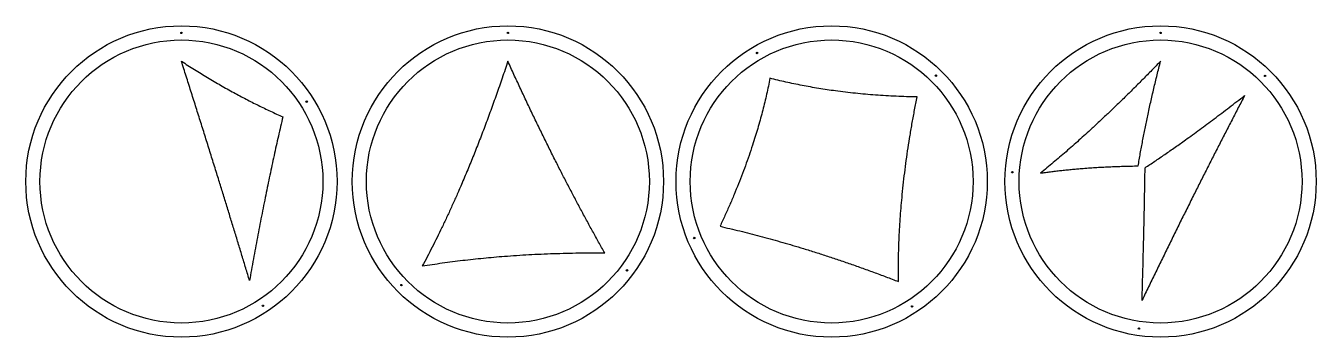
# Model space of a CAD drawing. Header units: millimetres. Extents: x -110 to 802, y -110 to 110.
import ezdxf

# ---------------------------------------------------------------- set-up
doc = ezdxf.new("R2010")
doc.units = ezdxf.units.MM
doc.layers.add('图层01', color=12, linetype='Continuous', true_color=0xc80000)
doc.layers.add('默认', color=18, linetype='Continuous', true_color=0x000000)

msp = doc.modelspace()

# ---------------------------------------------------------------- linework, layer by layer
at = {"layer": '图层01'}
for points in [[(0, 85), (35.58, 61.74), (71.67, 45.69)], [(48.18, -70.03), (25.84, 3.95), (0, 85)], [(230.8, 85), (202.65, 0.24), (170.3, -59.7)], [(299.22, -50.44), (263.37, 12.98), (230.8, 85)], [(692.21, 85), (647.32, 38.52), (607.42, 5.91)], [(676.36, 11.01), (682.44, 47.23), (692.21, 85)], [(416.03, 72.95), (406.73, 23.66), (380.78, -31.67)], [(520.13, 59.74), (463.8, 60.73), (416.03, 72.95)], [(506.87, -70.69), (506.12, -8.88), (520.13, 59.74)], [(751.64, 60.77), (714.98, -9.34), (679.11, -83.98)], [(681.25, 9.73), (712.73, 30.44), (751.64, 60.77)], [(71.67, 45.69), (58.64, -10.22), (48.18, -70.03)], [(607.42, 5.91), (638.12, 10.5), (676.36, 11.01)], [(679.11, -83.98), (680.67, -30.78), (681.25, 9.73)], [(380.78, -31.67), (440.74, -45.14), (506.87, -70.69)], [(170.3, -59.7), (230.22, -49.93), (299.22, -50.44)]]:
    msp.add_open_spline(points, degree=2, dxfattribs=at)
at = {"layer": '默认'}
for centre, radius in [((0, 0), 110), ((230.8, 0), 110), ((459.66, 0), 110), ((692.21, 0), 110), ((0, 105), 0.5), ((230.8, 105), 0.5), ((692.21, 105), 0.5), ((0, 0), 100), ((230.8, 0), 100), ((459.66, 0), 100), ((406.96, 90.81), 0.5), ((692.21, 0), 100), ((533.35, 74.8), 0.5), ((766.08, 74.62), 0.5), ((88.56, 56.42), 0.5), ((587.41, 6.52), 0.5), ((362.55, -39.94), 0.5), ((314.98, -62.77), 0.5), ((155.51, -73.18), 0.5), ((57.6, -87.79), 0.5), ((516.51, -88.28), 0.5), ((676.86, -103.87), 0.5)]:
    msp.add_circle(centre, radius, dxfattribs=at)

doc.saveas('drawing.dxf')
